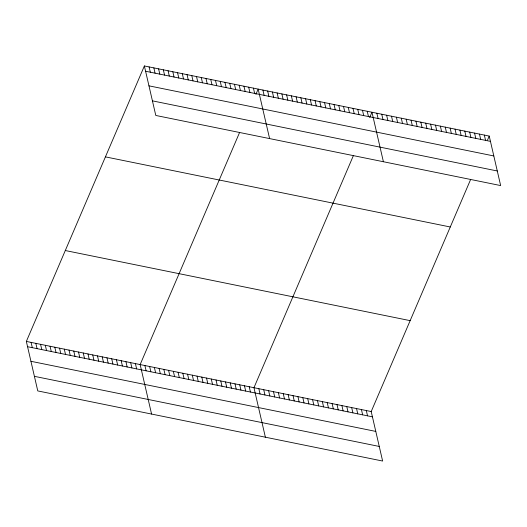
<?xml version="1.0" encoding="UTF-8"?>
<svg xmlns="http://www.w3.org/2000/svg" width="527" height="527" viewBox="0 0 527 527"><rect width="100%" height="100%" fill="white"/><g stroke="black" fill="none" stroke-linecap="round" stroke-linejoin="round"><path stroke-width="0.79" d="M470.598 179.555L371.206 411.547L382.628 461.039L37.773 390.922L26.35 341.43L144.372 65.961L489.227 136.078L500.65 185.57L155.794 115.453L144.372 65.961M239.548 132.58L140.149 364.572L151.578 414.057M255.911 94.373L258.171 89.103L269.6 138.588M353.347 155.715L253.955 387.707L265.377 437.199M369.717 117.508L371.976 112.238L383.399 161.73M487.534 140.03L489.227 136.078M145.59 71.244L490.446 141.361M148.957 85.835L493.812 155.952M152.428 100.861L497.284 170.979M105.42 156.868L450.275 226.985M65.295 250.529L410.151 320.647M26.35 341.43L371.206 411.547M27.569 346.713L372.424 416.831M30.935 361.298L375.791 431.415M34.407 376.331L379.262 446.448M484.339 135.09L485.558 140.366M479.451 134.095L480.67 139.378M474.57 133.1L475.789 138.384M469.682 132.106L470.901 137.389M464.794 131.111L466.02 136.394M459.913 130.123L461.132 135.406M455.025 129.128L456.244 134.411M450.144 128.133L451.362 133.417M445.256 127.139L446.474 132.422M440.368 126.151L441.586 131.427M435.486 125.156L436.705 130.439M430.599 124.161L431.817 129.444M425.711 123.166L426.936 128.45M420.829 122.172L422.048 127.455M415.941 121.184L417.16 126.46M411.06 120.189L412.279 125.472M406.172 119.194L407.391 124.477M401.284 118.2L402.503 123.483M396.403 117.205L397.621 122.488M391.515 116.217L392.734 121.493M386.627 115.222L387.852 120.505M381.746 114.227L382.964 119.51M376.858 113.233L378.076 118.516M367.233 111.276L368.452 116.559M362.49 110.314L363.709 115.597M357.747 109.346L358.966 114.629M353.004 108.384L354.223 113.667M348.268 107.422L349.487 112.706M343.525 106.454L344.744 111.737M338.782 105.492L340.001 110.775M334.039 104.53L335.258 109.807M329.296 103.562L330.515 108.845M324.553 102.6L325.778 107.883M319.817 101.639L321.035 106.915M315.074 100.67L316.292 105.953M310.331 99.708L311.549 104.992M305.588 98.747L306.806 104.023M300.845 97.778L302.07 103.061M296.108 96.816L297.327 102.1M366.318 410.553L367.536 415.836M291.365 95.848L292.584 101.131M361.436 409.565L362.655 414.841M286.622 94.886L287.841 100.17M356.548 408.57L357.767 413.853M281.879 93.925L283.098 99.208M351.661 407.575L352.886 412.858M277.136 92.956L278.355 98.239M346.779 406.58L347.998 411.864M272.4 91.994L273.618 97.278M341.891 405.586L343.11 410.869M267.657 91.033L268.875 96.316M337.01 404.598L338.229 409.874M262.914 90.064L264.132 95.347M332.122 403.603L333.341 408.886M327.234 402.608L328.453 407.891M253.428 88.141L254.646 93.417M322.353 401.614L323.571 406.897M248.685 87.172L249.91 92.456M317.465 400.619L318.683 405.902M243.948 86.211L245.167 91.494M312.577 399.631L313.802 404.907M239.205 85.249L240.424 90.525M307.696 398.636L308.914 403.919M234.462 84.28L235.681 89.564M302.808 397.641L304.026 402.924M229.719 83.319L230.938 88.602M297.926 396.647L299.145 401.93M224.976 82.35L226.202 87.634M293.038 395.652L294.257 400.935M220.24 81.389L221.459 86.672M288.15 394.664L289.369 399.947M215.497 80.427L216.716 85.71M210.754 79.458L211.973 84.742M283.269 393.669L284.488 398.952M206.011 78.497L207.23 83.78M278.381 392.674L279.6 397.957M201.268 77.535L202.487 82.818M273.493 391.68L274.719 396.963M196.531 76.567L197.75 81.85M268.612 390.691L269.831 395.968M191.788 75.605L193.007 80.888M263.724 389.697L264.943 394.98M187.045 74.643L188.264 79.92M258.843 388.702L260.061 393.985M182.302 73.675L183.521 78.958M177.559 72.713L178.778 77.996M249.212 386.746L250.43 392.029M172.816 71.751L174.042 77.028M244.469 385.777L245.687 391.06M168.08 70.783L169.299 76.066M239.732 384.815L240.951 390.099M163.337 69.821L164.556 75.104M234.989 383.854L236.208 389.137M158.594 68.853L159.813 74.136M230.246 382.885L231.465 388.168M153.851 67.891L155.07 73.174M225.503 381.923L226.722 387.207M149.108 66.929L150.333 72.212M220.76 380.962L221.979 386.245M216.017 379.993L217.243 385.277M211.281 379.032L212.5 384.315M206.538 378.07L207.757 383.346M201.795 377.101L203.014 382.385M197.052 376.14L198.271 381.423M192.309 375.178L193.534 380.454M187.572 374.21L188.791 379.493M182.829 373.248L184.048 378.531M178.086 372.279L179.305 377.563M173.343 371.318L174.562 376.601M168.6 370.356L169.819 375.639M163.864 369.387L165.083 374.671M159.121 368.426L160.34 373.709M154.378 367.464L155.597 372.747M149.635 366.496L150.854 371.779M144.892 365.534L146.111 370.817M135.413 363.604L136.631 368.887M130.67 362.642L131.888 367.925M125.927 361.68L127.145 366.957M121.184 360.712L122.402 365.995M116.441 359.75L117.666 365.033M111.704 358.782L112.923 364.065M106.961 357.82L108.18 363.103M102.218 356.858L103.437 362.141M97.475 355.89L98.694 361.173M92.732 354.928L93.951 360.211M87.996 353.966L89.215 359.249M83.253 352.998L84.472 358.281M78.51 352.036L79.729 357.319M73.767 351.074L74.986 356.351M69.024 350.106L70.243 355.389M64.281 349.144L65.506 354.427M59.544 348.182L60.763 353.459M54.801 347.214L56.02 352.497M50.058 346.252L51.277 351.535M45.315 345.29L46.534 350.567M40.572 344.322L41.798 349.605M35.836 343.36L37.055 348.643M31.093 342.392L32.312 347.675"/></g></svg>
